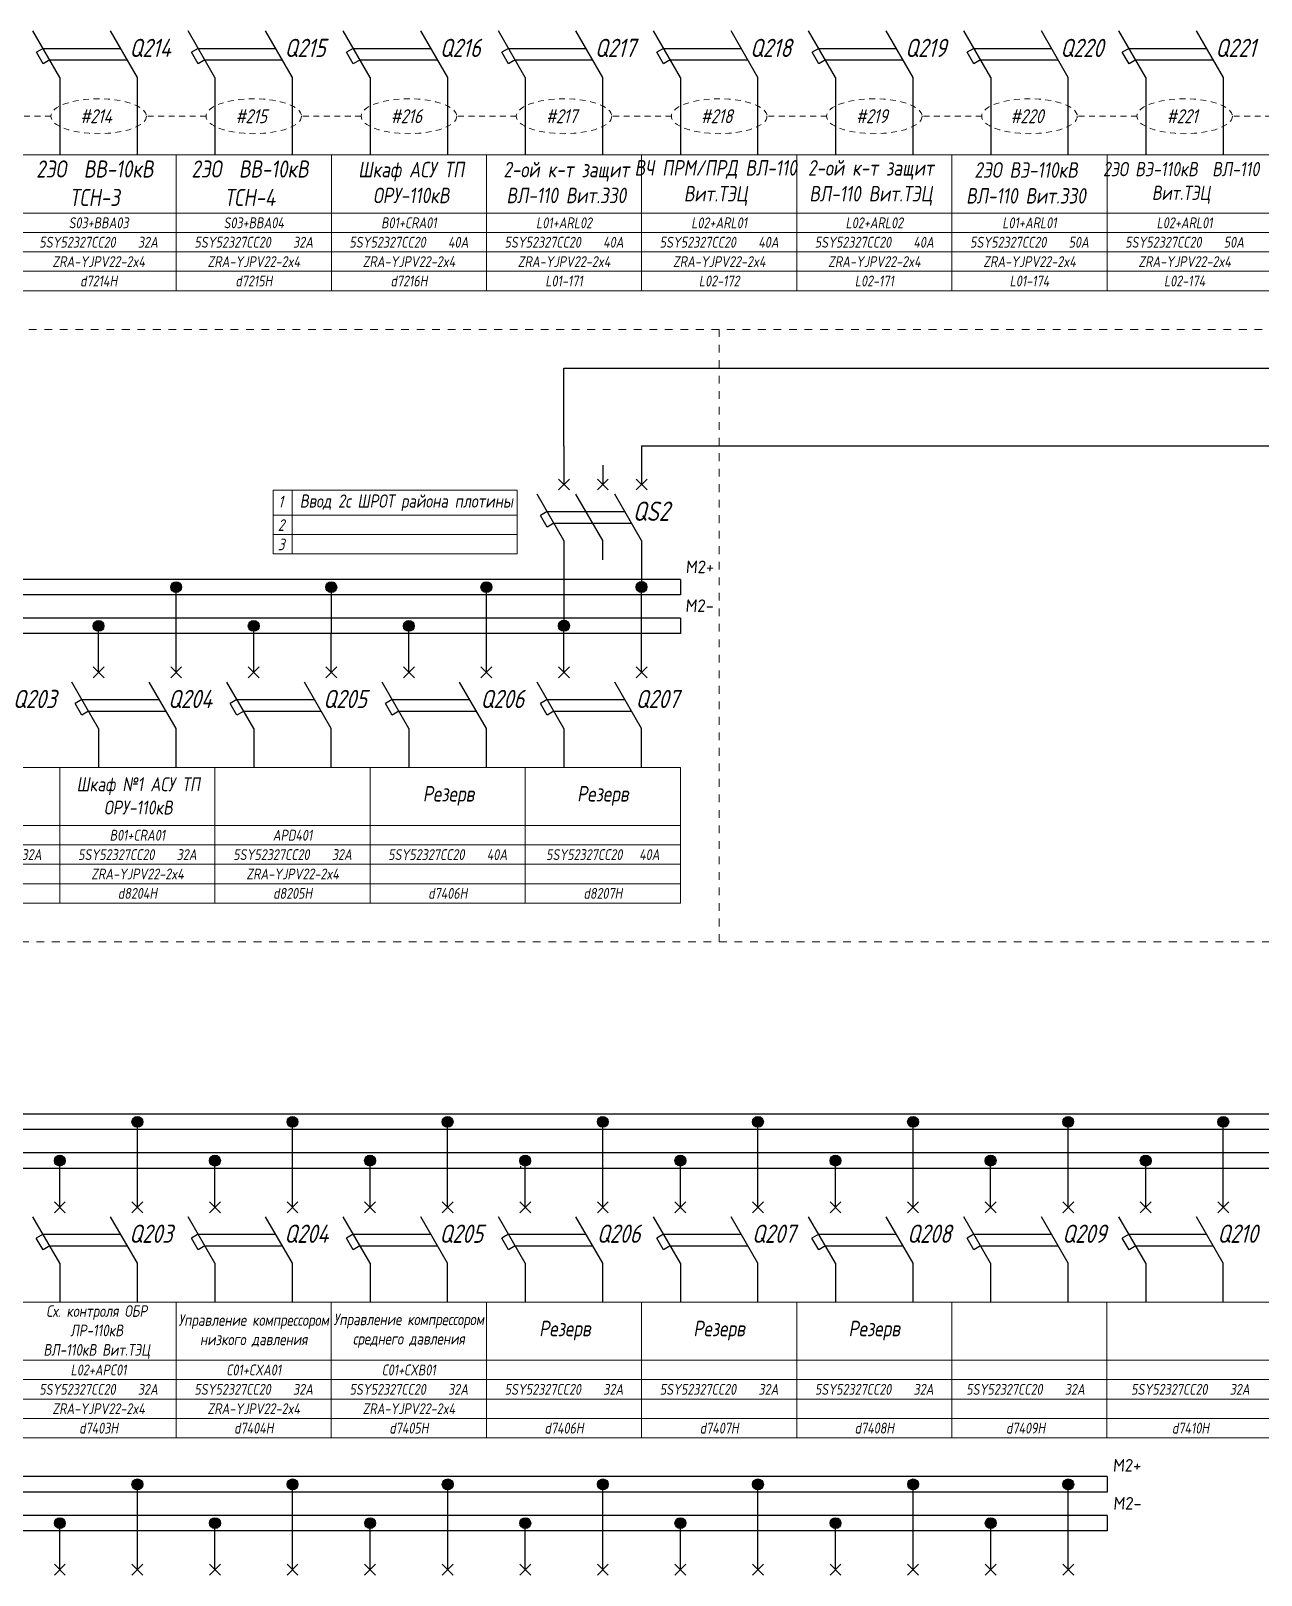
# Model space of a CAD drawing. Header units: millimetres. Extents: x 2704 to 4357, y 2919 to 4427.
# Drawn here: x 3576.4 to 3735, y 3116.5 to 3315.6 of the extents above; entities that cross this region are included whole.
import ezdxf
from ezdxf.enums import TextEntityAlignment as Align

# ---------------------------------------------------------------- set-up
doc = ezdxf.new("R2010")
doc.units = ezdxf.units.MM
doc.linetypes.add('JIS_02_0.7', pattern=[1.35, 0.75, -0.6])
doc.linetypes.add('JIS_02_1.0', pattern=[2, 1, -1])
doc.styles.add('eskdw', font='', dxfattribs={"oblique": 10})
doc.styles.get("Standard").update_dxf_attribs({"font": '', "oblique": 10, "height": 2.5})
doc.styles.add('Гост', font='', dxfattribs={"oblique": 10, "height": 1.4})
doc.styles.add('Шины', font='', dxfattribs={"oblique": 5, "height": 1.2})
doc.styles.get('eskdw').set_extended_font_data('GOST type A')
doc.styles.get('Standard').set_extended_font_data('GOST type A')
doc.styles.get('Гост').set_extended_font_data('GOST type A')
doc.styles.get('Шины').set_extended_font_data('GOST type B')

msp = doc.modelspace()

# ---------------------------------------------------------------- hatches: boundary and pattern name
for points in [[(3595.8, 3243.9, 1), (3594.4, 3243.9, 1)], [(3595.8, 3243.9, 1), (3594.4, 3243.9, 1)], [(3615.8, 3243.9, 1), (3614.4, 3243.9, 1)], [(3635.8, 3243.9, 1), (3634.4, 3243.9, 1)], [(3635.8, 3243.9, 1), (3634.4, 3243.9, 1)], [(3655.8, 3243.93, 1), (3654.4, 3243.93, 1)], [(3655.8, 3243.93, 1), (3654.4, 3243.93, 1)], [(3655.8, 3243.9, 1), (3654.4, 3243.9, 1)], [(3585.8, 3238.9, 1), (3584.4, 3238.9, 1)], [(3585.8, 3238.9, 1), (3584.4, 3238.9, 1)], [(3605.8, 3238.9, 1), (3604.4, 3238.9, 1)], [(3605.8, 3238.9, 1), (3604.4, 3238.9, 1)], [(3625.8, 3238.9, 1), (3624.4, 3238.9, 1)], [(3625.8, 3238.9, 1), (3624.4, 3238.9, 1)], [(3645.8, 3238.93, 1), (3644.4, 3238.93, 1)], [(3645.8, 3238.93, 1), (3644.4, 3238.93, 1)], [(3645.8, 3238.93, 1), (3644.4, 3238.93, 1)], [(3645.8, 3238.93, 1), (3644.4, 3238.93, 1)], [(3645.8, 3238.9, 1), (3644.4, 3238.9, 1)], [(3590.8, 3174.95, 1), (3589.4, 3174.95, 1)], [(3590.8, 3174.95, 1), (3589.4, 3174.95, 1)], [(3610.8, 3174.95, 1), (3609.4, 3174.95, 1)], [(3610.8, 3174.95, 1), (3609.4, 3174.95, 1)], [(3630.8, 3174.95, 1), (3629.4, 3174.95, 1)], [(3650.8, 3174.95, 1), (3649.4, 3174.95, 1)], [(3650.8, 3174.95, 1), (3649.4, 3174.95, 1)], [(3670.8, 3174.95, 1), (3669.4, 3174.95, 1)], [(3690.8, 3174.95, 1), (3689.4, 3174.95, 1)], [(3710.8, 3174.95, 1), (3709.4, 3174.95, 1)], [(3730.8, 3174.95, 1), (3729.4, 3174.95, 1)], [(3580.8, 3169.95, 1), (3579.4, 3169.95, 1)], [(3580.8, 3169.95, 1), (3579.4, 3169.95, 1)], [(3600.8, 3169.95, 1), (3599.4, 3169.95, 1)], [(3600.8, 3169.95, 1), (3599.4, 3169.95, 1)], [(3620.8, 3169.95, 1), (3619.4, 3169.95, 1)], [(3620.8, 3169.95, 1), (3619.4, 3169.95, 1)], [(3640.8, 3169.95, 1), (3639.4, 3169.95, 1)], [(3640.8, 3169.95, 1), (3639.4, 3169.95, 1)], [(3660.8, 3169.95, 1), (3659.4, 3169.95, 1)], [(3680.8, 3169.95, 1), (3679.4, 3169.95, 1)], [(3700.8, 3169.95, 1), (3699.4, 3169.95, 1)], [(3700.8, 3169.95, 1), (3699.4, 3169.95, 1)], [(3720.8, 3169.95, 1), (3719.4, 3169.95, 1)], [(3720.8, 3169.95, 1), (3719.4, 3169.95, 1)], [(3590.81, 3128.21, 1), (3589.41, 3128.21, 1)], [(3610.81, 3128.21, 1), (3609.41, 3128.21, 1)], [(3630.81, 3128.21, 1), (3629.41, 3128.21, 1)], [(3650.81, 3128.21, 1), (3649.41, 3128.21, 1)], [(3670.81, 3128.21, 1), (3669.41, 3128.21, 1)], [(3690.81, 3128.21, 1), (3689.41, 3128.21, 1)], [(3710.81, 3128.21, 1), (3709.41, 3128.21, 1)], [(3580.81, 3123.21, 1), (3579.41, 3123.21, 1)], [(3580.81, 3123.21, 1), (3579.41, 3123.21, 1)], [(3600.81, 3123.21, 1), (3599.41, 3123.21, 1)], [(3600.81, 3123.21, 1), (3599.41, 3123.21, 1)], [(3620.81, 3123.21, 1), (3619.41, 3123.21, 1)], [(3640.81, 3123.21, 1), (3639.41, 3123.21, 1)], [(3660.81, 3123.21, 1), (3659.41, 3123.21, 1)], [(3680.81, 3123.21, 1), (3679.41, 3123.21, 1)], [(3700.81, 3123.21, 1), (3699.41, 3123.21, 1)]]:
    msp.add_hatch(color=256).paths.add_polyline_path(points)

# ---------------------------------------------------------------- linework, layer by layer
for p, q in [((3580.11, 3309.62), (3576.64, 3315.62)), ((3590.11, 3309.62), (3586.64, 3315.62)), ((3600.11, 3309.62), (3596.64, 3315.62)), ((3610.11, 3309.62), (3606.64, 3315.62)), ((3620.11, 3309.62), (3616.64, 3315.62)), ((3630.11, 3309.62), (3626.64, 3315.62)), ((3640.11, 3309.62), (3636.64, 3315.62)), ((3650.11, 3309.62), (3646.64, 3315.62)), ((3660.11, 3309.62), (3656.64, 3315.62)), ((3670.11, 3309.62), (3666.64, 3315.62)), ((3680.11, 3309.62), (3676.64, 3315.62)), ((3690.11, 3309.62), (3686.64, 3315.62)), ((3700.11, 3309.62), (3696.64, 3315.62)), ((3710.11, 3309.62), (3706.64, 3315.62)), ((3720.11, 3309.62), (3716.64, 3315.62)), ((3730.11, 3309.62), (3726.64, 3315.62)), ((3577.94, 3313.37), (3577.08, 3312.87)), ((3577.94, 3313.37), (3587.94, 3313.37)), ((3587.51, 3314.12), (3587.51, 3314.12)), ((3597.94, 3313.37), (3597.08, 3312.87)), ((3597.94, 3313.37), (3607.94, 3313.37)), ((3607.51, 3314.12), (3607.51, 3314.12)), ((3617.94, 3313.37), (3617.08, 3312.87)), ((3617.94, 3313.37), (3627.94, 3313.37)), ((3627.51, 3314.12), (3627.51, 3314.12)), ((3637.94, 3313.37), (3637.08, 3312.87)), ((3637.94, 3313.37), (3647.94, 3313.37)), ((3647.51, 3314.12), (3647.51, 3314.12)), ((3657.94, 3313.37), (3657.08, 3312.87)), ((3657.94, 3313.37), (3667.94, 3313.37)), ((3667.51, 3314.12), (3667.51, 3314.12)), ((3677.94, 3313.37), (3677.08, 3312.87)), ((3677.94, 3313.37), (3687.94, 3313.37)), ((3687.51, 3314.12), (3687.51, 3314.12)), ((3697.94, 3313.37), (3697.08, 3312.87)), ((3697.94, 3313.37), (3707.94, 3313.37)), ((3707.51, 3314.12), (3707.51, 3314.12)), ((3717.94, 3313.37), (3717.08, 3312.87)), ((3717.94, 3313.37), (3727.94, 3313.37)), ((3727.51, 3314.12), (3727.51, 3314.12)), ((3577.94, 3311.37), (3577.08, 3312.87)), ((3578.81, 3311.87), (3577.94, 3311.37)), ((3578.81, 3311.87), (3588.81, 3311.87)), ((3597.94, 3311.37), (3597.08, 3312.87)), ((3598.81, 3311.87), (3597.94, 3311.37)), ((3598.81, 3311.87), (3608.81, 3311.87)), ((3617.94, 3311.37), (3617.08, 3312.87)), ((3618.81, 3311.87), (3617.94, 3311.37)), ((3618.81, 3311.87), (3628.81, 3311.87)), ((3637.94, 3311.37), (3637.08, 3312.87)), ((3638.81, 3311.87), (3637.94, 3311.37)), ((3638.81, 3311.87), (3648.81, 3311.87)), ((3657.94, 3311.37), (3657.08, 3312.87)), ((3658.81, 3311.87), (3657.94, 3311.37)), ((3658.81, 3311.87), (3668.81, 3311.87)), ((3677.94, 3311.37), (3677.08, 3312.87)), ((3678.81, 3311.87), (3677.94, 3311.37)), ((3678.81, 3311.87), (3688.81, 3311.87)), ((3697.94, 3311.37), (3697.08, 3312.87)), ((3698.81, 3311.87), (3697.94, 3311.37)), ((3698.81, 3311.87), (3708.81, 3311.87)), ((3717.94, 3311.37), (3717.08, 3312.87)), ((3718.81, 3311.87), (3717.94, 3311.37)), ((3718.81, 3311.87), (3728.81, 3311.87)), ((3580.11, 3309.62), (3580.11, 3304.62)), ((3590.11, 3304.62), (3590.11, 3309.62)), ((3600.11, 3309.62), (3600.11, 3304.62)), ((3610.11, 3304.62), (3610.11, 3309.62)), ((3620.11, 3309.62), (3620.11, 3304.62)), ((3630.11, 3304.62), (3630.11, 3309.62)), ((3640.11, 3309.62), (3640.11, 3304.62)), ((3650.11, 3304.62), (3650.11, 3309.62)), ((3660.11, 3309.62), (3660.11, 3304.62)), ((3670.11, 3304.62), (3670.11, 3309.62)), ((3680.11, 3309.62), (3680.11, 3304.62)), ((3690.11, 3304.62), (3690.11, 3309.62)), ((3700.11, 3309.62), (3700.11, 3304.62)), ((3710.11, 3304.62), (3710.11, 3309.62)), ((3720.11, 3309.62), (3720.11, 3304.62)), ((3730.11, 3304.62), (3730.11, 3309.62)), ((3580.11, 3304.62), (3580.11, 3299.62)), ((3590.11, 3299.62), (3590.11, 3304.62)), ((3600.11, 3304.62), (3600.11, 3299.62)), ((3610.11, 3299.62), (3610.11, 3304.62)), ((3620.11, 3304.62), (3620.11, 3299.62)), ((3630.11, 3299.62), (3630.11, 3304.62)), ((3640.11, 3304.62), (3640.11, 3299.62)), ((3650.11, 3299.62), (3650.11, 3304.62)), ((3660.11, 3304.62), (3660.11, 3299.62)), ((3670.11, 3299.62), (3670.11, 3304.62)), ((3680.11, 3304.62), (3680.11, 3299.62)), ((3690.11, 3299.62), (3690.11, 3304.62)), ((3700.11, 3304.62), (3700.11, 3299.62)), ((3710.11, 3299.62), (3710.11, 3304.62)), ((3720.11, 3304.62), (3720.11, 3299.62)), ((3730.11, 3299.62), (3730.11, 3304.62)), ((3645.1, 3262.13), (3645.1, 3272.13)), ((3645.1, 3272.13), (3780.11, 3272.13)), ((3645.1, 3262.13), (3645.1, 3257.15)), ((3655.1, 3262.13), (3655.1, 3257.13)), ((3655.1, 3262.13), (3790.11, 3262.13)), ((3650.1, 3259.63), (3650.1, 3257.13)), ((3644.4, 3256.43), (3645.81, 3257.84)), ((3645.81, 3256.43), (3644.4, 3257.84)), ((3649.4, 3256.43), (3650.81, 3257.84)), ((3650.81, 3256.43), (3649.4, 3257.84)), ((3654.4, 3256.43), (3655.81, 3257.84)), ((3655.81, 3256.43), (3654.4, 3257.84)), ((3645.1, 3249.9), (3641.64, 3255.9)), ((3650.1, 3249.9), (3646.64, 3255.9)), ((3655.1, 3249.9), (3651.64, 3255.9)), ((3642.94, 3253.65), (3642.07, 3253.15)), ((3642.51, 3254.4), (3642.51, 3254.4)), ((3642.51, 3254.4), (3642.51, 3254.4)), ((3642.94, 3253.65), (3652.94, 3253.65)), ((3652.51, 3254.4), (3652.51, 3254.4)), ((3642.94, 3251.65), (3642.07, 3253.15)), ((3643.81, 3252.15), (3642.94, 3251.65)), ((3643.81, 3252.15), (3653.81, 3252.15)), ((3645.1, 3249.9), (3645.1, 3238.9)), ((3650.1, 3247.4), (3650.1, 3249.9)), ((3655.1, 3249.9), (3655.1, 3243.9)), ((3660.1, 3244.9), (3475.11, 3244.9)), ((3595.11, 3237.9), (3595.11, 3243.9)), ((3595.11, 3237.9), (3595.11, 3243.9)), ((3595.11, 3237.9), (3595.11, 3243.9)), ((3615.11, 3237.9), (3615.11, 3243.9)), ((3615.11, 3237.9), (3615.11, 3243.9)), ((3615.11, 3237.9), (3615.11, 3243.9)), ((3635.1, 3237.9), (3635.1, 3243.9)), ((3635.1, 3237.9), (3635.1, 3243.9)), ((3635.1, 3237.9), (3635.1, 3243.9)), ((3655.1, 3237.93), (3655.1, 3243.93)), ((3655.1, 3237.93), (3655.1, 3243.93)), ((3655.1, 3237.9), (3655.1, 3243.9)), ((3655.1, 3237.9), (3655.1, 3243.9)), ((3655.1, 3237.9), (3655.1, 3243.9)), ((3655.1, 3237.9), (3655.1, 3243.9)), ((3660.1, 3244.9), (3660.1, 3242.9)), ((3660.1, 3242.9), (3475.11, 3242.9)), ((3660.1, 3239.9), (3475.11, 3239.9)), ((3660.1, 3239.9), (3660.1, 3237.9)), ((3660.1, 3237.9), (3475.11, 3237.9)), ((3585.1, 3237.9), (3585.1, 3238.9)), ((3585.1, 3237.9), (3585.1, 3238.9)), ((3585.1, 3232.9), (3585.1, 3237.9)), ((3595.1, 3232.9), (3595.1, 3237.9)), ((3595.1, 3232.9), (3595.1, 3237.9)), ((3605.1, 3237.9), (3605.1, 3238.9)), ((3605.1, 3237.9), (3605.1, 3238.9)), ((3605.1, 3232.9), (3605.1, 3237.9)), ((3615.1, 3232.9), (3615.1, 3237.9)), ((3615.1, 3232.9), (3615.1, 3237.9)), ((3625.1, 3237.9), (3625.1, 3238.9)), ((3625.1, 3237.9), (3625.1, 3238.9)), ((3625.1, 3232.9), (3625.1, 3237.9)), ((3635.1, 3232.9), (3635.1, 3237.9)), ((3635.1, 3232.9), (3635.1, 3237.9)), ((3645.1, 3237.9), (3645.1, 3238.9)), ((3645.1, 3237.9), (3645.1, 3238.9)), ((3645.1, 3232.9), (3645.1, 3237.9)), ((3655.1, 3232.9), (3655.1, 3237.9)), ((3655.1, 3232.9), (3655.1, 3237.9)), ((3655.1, 3232.9), (3655.1, 3237.9)), ((3655.1, 3232.9), (3655.1, 3237.9)), ((3584.4, 3232.19), (3585.81, 3233.61)), ((3585.81, 3232.19), (3584.4, 3233.61)), ((3594.4, 3232.19), (3595.81, 3233.61)), ((3595.81, 3232.19), (3594.4, 3233.61)), ((3604.4, 3232.19), (3605.81, 3233.61)), ((3605.81, 3232.19), (3604.4, 3233.61)), ((3614.4, 3232.19), (3615.81, 3233.61)), ((3615.81, 3232.19), (3614.4, 3233.61)), ((3624.4, 3232.19), (3625.81, 3233.61)), ((3625.81, 3232.19), (3624.4, 3233.61)), ((3634.4, 3232.19), (3635.81, 3233.61)), ((3635.81, 3232.19), (3634.4, 3233.61)), ((3644.4, 3232.19), (3645.81, 3233.61)), ((3645.81, 3232.19), (3644.4, 3233.61)), ((3654.4, 3232.19), (3655.81, 3233.61)), ((3655.81, 3232.19), (3654.4, 3233.61)), ((3654.4, 3232.19), (3655.81, 3233.61)), ((3655.81, 3232.19), (3654.4, 3233.61)), ((3585.1, 3225.66), (3581.64, 3231.66)), ((3595.1, 3225.66), (3591.64, 3231.66)), ((3605.1, 3225.66), (3601.64, 3231.66)), ((3615.1, 3225.66), (3611.64, 3231.66)), ((3625.1, 3225.66), (3621.64, 3231.66)), ((3635.1, 3225.66), (3631.64, 3231.66)), ((3645.1, 3225.66), (3641.64, 3231.66)), ((3655.1, 3225.66), (3651.64, 3231.66)), ((3655.1, 3225.66), (3651.64, 3231.66)), ((3592.51, 3230.16), (3592.51, 3230.16)), ((3612.51, 3230.16), (3612.51, 3230.16)), ((3632.51, 3230.16), (3632.51, 3230.16)), ((3652.51, 3230.16), (3652.51, 3230.16)), ((3652.51, 3230.16), (3652.51, 3230.16)), ((3582.94, 3229.41), (3582.07, 3228.91)), ((3582.94, 3227.41), (3582.07, 3228.91)), ((3582.94, 3229.41), (3592.94, 3229.41)), ((3583.81, 3227.91), (3582.94, 3227.41)), ((3583.81, 3227.91), (3593.81, 3227.91)), ((3602.94, 3229.41), (3602.07, 3228.91)), ((3602.94, 3227.41), (3602.07, 3228.91)), ((3602.94, 3229.41), (3612.94, 3229.41)), ((3603.81, 3227.91), (3602.94, 3227.41)), ((3603.81, 3227.91), (3613.81, 3227.91)), ((3622.94, 3229.41), (3622.07, 3228.91)), ((3622.94, 3227.41), (3622.07, 3228.91)), ((3622.94, 3229.41), (3632.94, 3229.41)), ((3623.81, 3227.91), (3622.94, 3227.41)), ((3623.81, 3227.91), (3633.81, 3227.91)), ((3642.94, 3229.41), (3642.07, 3228.91)), ((3642.94, 3227.41), (3642.07, 3228.91)), ((3642.94, 3229.41), (3652.94, 3229.41)), ((3643.81, 3227.91), (3642.94, 3227.41)), ((3643.81, 3227.91), (3653.81, 3227.91)), ((3585.1, 3225.66), (3585.1, 3220.66)), ((3595.1, 3220.66), (3595.1, 3225.66)), ((3605.1, 3225.66), (3605.1, 3220.66)), ((3615.1, 3220.66), (3615.1, 3225.66)), ((3625.1, 3225.66), (3625.1, 3220.66)), ((3635.1, 3220.66), (3635.1, 3225.66)), ((3645.1, 3225.66), (3645.1, 3220.66)), ((3655.1, 3220.66), (3655.1, 3225.66)), ((3655.1, 3220.66), (3655.1, 3225.66)), ((3855.1, 3175.95), (3475.11, 3175.95)), ((3855.1, 3173.95), (3475.11, 3173.95)), ((3590.1, 3168.95), (3590.1, 3174.95)), ((3590.1, 3168.95), (3590.1, 3174.95)), ((3590.1, 3168.95), (3590.1, 3174.95)), ((3610.1, 3168.95), (3610.1, 3174.95)), ((3610.1, 3168.95), (3610.1, 3174.95)), ((3610.1, 3168.95), (3610.1, 3174.95)), ((3630.1, 3168.95), (3630.1, 3174.95)), ((3630.1, 3168.95), (3630.1, 3174.95)), ((3630.1, 3168.95), (3630.1, 3174.95)), ((3650.1, 3168.95), (3650.1, 3174.95)), ((3650.1, 3168.95), (3650.1, 3174.95)), ((3650.1, 3168.95), (3650.1, 3174.95)), ((3670.1, 3168.95), (3670.1, 3174.95)), ((3670.1, 3168.95), (3670.1, 3174.95)), ((3670.1, 3168.95), (3670.1, 3174.95)), ((3670.1, 3168.95), (3670.1, 3174.95)), ((3690.1, 3168.95), (3690.1, 3174.95)), ((3690.1, 3168.95), (3690.1, 3174.95)), ((3690.1, 3168.95), (3690.1, 3174.95)), ((3710.1, 3168.95), (3710.1, 3174.95)), ((3710.1, 3168.95), (3710.1, 3174.95)), ((3710.1, 3168.95), (3710.1, 3174.95)), ((3730.1, 3168.95), (3730.1, 3174.95)), ((3730.1, 3168.95), (3730.1, 3174.95)), ((3730.1, 3168.95), (3730.1, 3174.95)), ((3855.1, 3170.95), (3475.11, 3170.95)), ((3580.1, 3163.95), (3580.1, 3169.95)), ((3580.1, 3168.95), (3580.1, 3169.95)), ((3580.1, 3168.95), (3580.1, 3169.95)), ((3600.1, 3168.95), (3600.1, 3169.95)), ((3600.1, 3168.95), (3600.1, 3169.95)), ((3620.1, 3168.95), (3620.1, 3169.95)), ((3620.1, 3168.95), (3620.1, 3169.95)), ((3640.1, 3168.95), (3640.1, 3169.95)), ((3640.1, 3168.95), (3640.1, 3169.95)), ((3660.1, 3168.95), (3660.1, 3169.95)), ((3660.1, 3168.95), (3660.1, 3169.95)), ((3680.1, 3168.95), (3680.1, 3169.95)), ((3680.1, 3168.95), (3680.1, 3169.95)), ((3700.1, 3163.95), (3700.1, 3169.95)), ((3720.1, 3163.95), (3720.1, 3169.95)), ((3855.1, 3168.95), (3475.11, 3168.95)), ((3590.1, 3163.95), (3590.1, 3168.95)), ((3590.1, 3163.95), (3590.1, 3168.95)), ((3600.1, 3163.95), (3600.1, 3168.95)), ((3610.1, 3163.95), (3610.1, 3168.95)), ((3610.1, 3163.95), (3610.1, 3168.95)), ((3620.1, 3163.95), (3620.1, 3168.95)), ((3630.1, 3163.95), (3630.1, 3168.95)), ((3630.1, 3163.95), (3630.1, 3168.95)), ((3639.52, 3168.95), (3639.52, 3169.25)), ((3640.1, 3163.95), (3640.1, 3168.95)), ((3650.1, 3163.95), (3650.1, 3168.95)), ((3650.1, 3163.95), (3650.1, 3168.95)), ((3660.1, 3163.95), (3660.1, 3168.95)), ((3670.1, 3163.95), (3670.1, 3168.95)), ((3670.1, 3163.95), (3670.1, 3168.95)), ((3670.1, 3163.95), (3670.1, 3168.95)), ((3670.1, 3163.95), (3670.1, 3168.95)), ((3680.1, 3163.95), (3680.1, 3168.95)), ((3680.1, 3163.95), (3680.1, 3168.95)), ((3690.1, 3163.95), (3690.1, 3168.95)), ((3690.1, 3163.95), (3690.1, 3168.95)), ((3710.1, 3163.95), (3710.1, 3168.95)), ((3710.1, 3163.95), (3710.1, 3168.95)), ((3730.1, 3163.95), (3730.1, 3168.95)), ((3730.1, 3163.95), (3730.1, 3168.95)), ((3579.4, 3163.24), (3580.81, 3164.66)), ((3580.81, 3163.24), (3579.4, 3164.66)), ((3589.4, 3163.24), (3590.81, 3164.66)), ((3590.81, 3163.24), (3589.4, 3164.66)), ((3599.4, 3163.24), (3600.81, 3164.66)), ((3600.81, 3163.24), (3599.4, 3164.66)), ((3609.4, 3163.24), (3610.81, 3164.66)), ((3610.81, 3163.24), (3609.4, 3164.66)), ((3619.4, 3163.24), (3620.81, 3164.66)), ((3620.81, 3163.24), (3619.4, 3164.66)), ((3629.4, 3163.24), (3630.81, 3164.66)), ((3630.81, 3163.24), (3629.4, 3164.66)), ((3639.4, 3163.24), (3640.81, 3164.66)), ((3640.81, 3163.24), (3639.4, 3164.66)), ((3649.4, 3163.24), (3650.81, 3164.66)), ((3650.81, 3163.24), (3649.4, 3164.66)), ((3659.4, 3163.24), (3660.81, 3164.66)), ((3660.81, 3163.24), (3659.4, 3164.66)), ((3669.4, 3163.24), (3670.81, 3164.66)), ((3670.81, 3163.24), (3669.4, 3164.66)), ((3669.4, 3163.24), (3670.81, 3164.66)), ((3670.81, 3163.24), (3669.4, 3164.66)), ((3679.4, 3163.24), (3680.81, 3164.66)), ((3680.81, 3163.24), (3679.4, 3164.66)), ((3679.4, 3163.24), (3680.81, 3164.66)), ((3680.81, 3163.24), (3679.4, 3164.66)), ((3689.4, 3163.24), (3690.81, 3164.66)), ((3690.81, 3163.24), (3689.4, 3164.66)), ((3699.4, 3163.24), (3700.81, 3164.66)), ((3700.81, 3163.24), (3699.4, 3164.66)), ((3709.4, 3163.24), (3710.81, 3164.66)), ((3710.81, 3163.24), (3709.4, 3164.66)), ((3719.4, 3163.24), (3720.81, 3164.66)), ((3720.81, 3163.24), (3719.4, 3164.66)), ((3729.4, 3163.24), (3730.81, 3164.66)), ((3730.81, 3163.24), (3729.4, 3164.66)), ((3580.1, 3156.71), (3576.64, 3162.71)), ((3590.1, 3156.71), (3586.64, 3162.71)), ((3600.1, 3156.71), (3596.64, 3162.71)), ((3610.1, 3156.71), (3606.64, 3162.71)), ((3620.1, 3156.71), (3616.64, 3162.71)), ((3630.1, 3156.71), (3626.64, 3162.71)), ((3640.1, 3156.71), (3636.64, 3162.71)), ((3650.1, 3156.71), (3646.64, 3162.71)), ((3660.1, 3156.71), (3656.64, 3162.71)), ((3670.1, 3156.71), (3666.64, 3162.71)), ((3670.1, 3156.71), (3666.64, 3162.71)), ((3680.1, 3156.71), (3676.64, 3162.71)), ((3680.1, 3156.71), (3676.64, 3162.71)), ((3690.1, 3156.71), (3686.64, 3162.71)), ((3700.1, 3156.71), (3696.64, 3162.71)), ((3710.1, 3156.71), (3706.64, 3162.71)), ((3720.1, 3156.71), (3716.64, 3162.71)), ((3730.1, 3156.71), (3726.64, 3162.71)), ((3577.94, 3160.46), (3577.07, 3159.96)), ((3577.94, 3158.46), (3577.07, 3159.96)), ((3577.94, 3160.46), (3587.94, 3160.46)), ((3587.51, 3161.21), (3587.51, 3161.21)), ((3597.94, 3160.46), (3597.07, 3159.96)), ((3597.94, 3158.46), (3597.07, 3159.96)), ((3597.94, 3160.46), (3607.94, 3160.46)), ((3607.5, 3161.21), (3607.5, 3161.21)), ((3617.94, 3160.46), (3617.07, 3159.96)), ((3617.94, 3158.46), (3617.07, 3159.96)), ((3617.94, 3160.46), (3627.94, 3160.46)), ((3627.5, 3161.21), (3627.5, 3161.21)), ((3637.94, 3160.46), (3637.07, 3159.96)), ((3637.94, 3158.46), (3637.07, 3159.96)), ((3637.94, 3160.46), (3647.94, 3160.46)), ((3647.5, 3161.21), (3647.5, 3161.21)), ((3657.94, 3160.46), (3657.07, 3159.96)), ((3657.94, 3158.46), (3657.07, 3159.96)), ((3657.94, 3160.46), (3667.94, 3160.46)), ((3667.5, 3161.21), (3667.5, 3161.21)), ((3667.5, 3161.21), (3667.5, 3161.21)), ((3677.94, 3160.46), (3677.07, 3159.96)), ((3677.94, 3160.46), (3677.07, 3159.96)), ((3677.94, 3158.46), (3677.07, 3159.96)), ((3677.94, 3158.46), (3677.07, 3159.96)), ((3677.94, 3160.46), (3687.94, 3160.46)), ((3677.94, 3160.46), (3687.94, 3160.46)), ((3687.5, 3161.21), (3687.5, 3161.21)), ((3697.94, 3160.46), (3697.07, 3159.96)), ((3697.94, 3158.46), (3697.07, 3159.96)), ((3697.94, 3160.46), (3707.94, 3160.46)), ((3707.5, 3161.21), (3707.5, 3161.21)), ((3717.94, 3160.46), (3717.07, 3159.96)), ((3717.94, 3158.46), (3717.07, 3159.96)), ((3717.94, 3160.46), (3727.94, 3160.46)), ((3727.5, 3161.21), (3727.5, 3161.21)), ((3578.81, 3158.96), (3577.94, 3158.46)), ((3578.81, 3158.96), (3588.81, 3158.96)), ((3598.8, 3158.96), (3597.94, 3158.46)), ((3598.8, 3158.96), (3608.8, 3158.96)), ((3618.8, 3158.96), (3617.94, 3158.46)), ((3618.8, 3158.96), (3628.8, 3158.96)), ((3638.8, 3158.96), (3637.94, 3158.46)), ((3638.8, 3158.96), (3648.8, 3158.96)), ((3658.8, 3158.96), (3657.94, 3158.46)), ((3658.8, 3158.96), (3668.8, 3158.96)), ((3678.8, 3158.96), (3677.94, 3158.46)), ((3678.8, 3158.96), (3677.94, 3158.46)), ((3678.8, 3158.96), (3688.8, 3158.96)), ((3678.8, 3158.96), (3688.8, 3158.96)), ((3698.8, 3158.96), (3697.94, 3158.46)), ((3698.8, 3158.96), (3708.8, 3158.96)), ((3718.8, 3158.96), (3717.94, 3158.46)), ((3718.8, 3158.96), (3728.8, 3158.96)), ((3580.1, 3156.71), (3580.1, 3151.71)), ((3590.1, 3151.71), (3590.1, 3156.71)), ((3600.1, 3156.71), (3600.1, 3151.71)), ((3610.1, 3151.71), (3610.1, 3156.71)), ((3620.1, 3156.71), (3620.1, 3151.71)), ((3630.1, 3151.71), (3630.1, 3156.71)), ((3640.1, 3156.71), (3640.1, 3151.71)), ((3650.1, 3151.71), (3650.1, 3156.71)), ((3660.1, 3156.71), (3660.1, 3151.71)), ((3670.1, 3151.71), (3670.1, 3156.71)), ((3670.1, 3151.71), (3670.1, 3156.71)), ((3680.1, 3156.71), (3680.1, 3151.71)), ((3680.1, 3156.71), (3680.1, 3151.71)), ((3690.1, 3151.71), (3690.1, 3156.71)), ((3700.1, 3156.71), (3700.1, 3151.71)), ((3710.1, 3151.71), (3710.1, 3156.71)), ((3720.1, 3156.71), (3720.1, 3151.71)), ((3730.1, 3151.71), (3730.1, 3156.71)), ((3715.11, 3129.21), (3515.11, 3129.21)), ((3590.11, 3122.21), (3590.11, 3128.21)), ((3590.11, 3122.21), (3590.11, 3128.21)), ((3590.11, 3122.21), (3590.11, 3128.21)), ((3610.11, 3122.21), (3610.11, 3128.21)), ((3610.11, 3122.21), (3610.11, 3128.21)), ((3610.11, 3122.21), (3610.11, 3128.21)), ((3630.11, 3122.21), (3630.11, 3128.21)), ((3630.11, 3122.21), (3630.11, 3128.21)), ((3630.11, 3122.21), (3630.11, 3128.21)), ((3650.11, 3122.21), (3650.11, 3128.21)), ((3650.11, 3122.21), (3650.11, 3128.21)), ((3650.11, 3122.21), (3650.11, 3128.21)), ((3670.11, 3122.21), (3670.11, 3128.21)), ((3670.11, 3122.21), (3670.11, 3128.21)), ((3670.11, 3122.21), (3670.11, 3128.21)), ((3690.11, 3122.21), (3690.11, 3128.21)), ((3690.11, 3122.21), (3690.11, 3128.21)), ((3690.11, 3122.21), (3690.11, 3128.21)), ((3710.11, 3122.21), (3710.11, 3128.21)), ((3710.11, 3122.21), (3710.11, 3128.21)), ((3710.11, 3122.21), (3710.11, 3128.21)), ((3715.11, 3129.21), (3715.11, 3127.21)), ((3715.11, 3127.21), (3515.11, 3127.21)), ((3715.11, 3124.21), (3515.11, 3124.21)), ((3715.11, 3124.21), (3715.11, 3122.21)), ((3715.11, 3122.21), (3515.11, 3122.21)), ((3715.11, 3122.21), (3554.52, 3122.21)), ((3580.11, 3117.21), (3580.11, 3123.21)), ((3590.11, 3117.21), (3590.11, 3122.21)), ((3590.11, 3117.21), (3590.11, 3122.21)), ((3600.11, 3117.21), (3600.11, 3123.21)), ((3610.11, 3117.21), (3610.11, 3122.21)), ((3610.11, 3117.21), (3610.11, 3122.21)), ((3620.11, 3122.21), (3620.11, 3123.21)), ((3620.11, 3122.21), (3620.11, 3123.21)), ((3620.11, 3117.21), (3620.11, 3122.21)), ((3630.11, 3117.21), (3630.11, 3122.21)), ((3630.11, 3117.21), (3630.11, 3122.21)), ((3640.11, 3122.21), (3640.11, 3123.21)), ((3640.11, 3122.21), (3640.11, 3123.21)), ((3640.11, 3117.21), (3640.11, 3122.21)), ((3650.11, 3117.21), (3650.11, 3122.21)), ((3650.11, 3117.21), (3650.11, 3122.21)), ((3660.11, 3122.21), (3660.11, 3123.21)), ((3660.11, 3122.21), (3660.11, 3123.21)), ((3660.11, 3117.21), (3660.11, 3122.21)), ((3670.11, 3117.21), (3670.11, 3122.21)), ((3670.11, 3117.21), (3670.11, 3122.21)), ((3680.11, 3122.21), (3680.11, 3123.21)), ((3680.11, 3122.21), (3680.11, 3123.21)), ((3680.11, 3117.21), (3680.11, 3122.21)), ((3690.11, 3117.21), (3690.11, 3122.21)), ((3690.11, 3117.21), (3690.11, 3122.21)), ((3700.11, 3122.21), (3700.11, 3123.21)), ((3700.11, 3122.21), (3700.11, 3123.21)), ((3700.11, 3117.21), (3700.11, 3122.21)), ((3710.11, 3117.21), (3710.11, 3122.21)), ((3710.11, 3117.21), (3710.11, 3122.21)), ((3579.4, 3116.51), (3580.81, 3117.92)), ((3580.81, 3116.51), (3579.4, 3117.92)), ((3589.4, 3116.51), (3590.81, 3117.92)), ((3590.81, 3116.51), (3589.4, 3117.92)), ((3599.4, 3116.51), (3600.81, 3117.92)), ((3600.81, 3116.51), (3599.4, 3117.92)), ((3609.4, 3116.51), (3610.81, 3117.92)), ((3610.81, 3116.51), (3609.4, 3117.92)), ((3619.4, 3116.51), (3620.81, 3117.92)), ((3620.81, 3116.51), (3619.4, 3117.92)), ((3629.4, 3116.51), (3630.81, 3117.92)), ((3630.81, 3116.51), (3629.4, 3117.92)), ((3639.4, 3116.51), (3640.81, 3117.92)), ((3640.81, 3116.51), (3639.4, 3117.92)), ((3649.4, 3116.51), (3650.81, 3117.92)), ((3650.81, 3116.51), (3649.4, 3117.92)), ((3659.4, 3116.51), (3660.81, 3117.92)), ((3660.81, 3116.51), (3659.4, 3117.92)), ((3669.4, 3116.51), (3670.81, 3117.92)), ((3670.81, 3116.51), (3669.4, 3117.92)), ((3679.4, 3116.51), (3680.81, 3117.92)), ((3680.81, 3116.51), (3679.4, 3117.92)), ((3689.4, 3116.51), (3690.81, 3117.92)), ((3690.81, 3116.51), (3689.4, 3117.92)), ((3699.4, 3116.51), (3700.81, 3117.92)), ((3700.81, 3116.51), (3699.4, 3117.92)), ((3709.4, 3116.51), (3710.81, 3117.92)), ((3710.81, 3116.51), (3709.4, 3117.92))]:
    msp.add_line(p, q)
at = {"linetype": 'JIS_02_0.7', "lineweight": 13}
for p, q in [((3578.95, 3304.62), (3571.27, 3304.62)), ((3598.95, 3304.62), (3591.27, 3304.62)), ((3618.95, 3304.62), (3611.27, 3304.62)), ((3638.95, 3304.62), (3631.27, 3304.62)), ((3658.95, 3304.62), (3651.27, 3304.62)), ((3678.95, 3304.62), (3671.27, 3304.62)), ((3698.95, 3304.62), (3691.27, 3304.62)), ((3718.95, 3304.62), (3711.27, 3304.62)), ((3738.95, 3304.62), (3731.27, 3304.62))]:
    msp.add_line(p, q, dxfattribs=at)
at = {"lineweight": 9}
for p, q in [((3515.11, 3299.62), (3855.11, 3299.62)), ((3595.11, 3299.62), (3595.11, 3282.12)), ((3615.11, 3299.62), (3615.11, 3282.12)), ((3635.11, 3299.62), (3635.11, 3282.12)), ((3655.11, 3299.62), (3655.11, 3282.12)), ((3675.11, 3299.62), (3675.11, 3282.12)), ((3695.11, 3299.62), (3695.11, 3282.12)), ((3715.11, 3299.62), (3715.11, 3282.12)), ((3515.11, 3292.12), (3855.11, 3292.12)), ((3515.11, 3289.62), (3855.11, 3289.62)), ((3515.11, 3287.12), (3855.11, 3287.12)), ((3515.11, 3284.62), (3855.11, 3284.62)), ((3515.11, 3282.12), (3855.11, 3282.12)), ((3607.62, 3256.38), (3639.07, 3256.38)), ((3607.62, 3256.38), (3607.62, 3248.19)), ((3610.06, 3256.38), (3610.06, 3250.69)), ((3610.06, 3256.38), (3610.06, 3248.19)), ((3639.07, 3256.38), (3639.07, 3248.19)), ((3607.62, 3253.19), (3610.06, 3253.19)), ((3610.06, 3253.19), (3610.74, 3253.19)), ((3610.74, 3253.19), (3639.07, 3253.19)), ((3607.62, 3250.69), (3610.06, 3250.69)), ((3610.06, 3250.69), (3610.74, 3250.69)), ((3610.74, 3250.69), (3639.07, 3250.69)), ((3607.62, 3248.19), (3610.06, 3248.19)), ((3610.06, 3248.19), (3610.74, 3248.19)), ((3610.74, 3248.19), (3639.07, 3248.19)), ((3520.11, 3220.66), (3660.1, 3220.66)), ((3580.1, 3220.66), (3580.1, 3203.16)), ((3580.11, 3220.66), (3580.11, 3203.16)), ((3600.1, 3220.66), (3600.1, 3203.16)), ((3620.1, 3220.66), (3620.1, 3203.16)), ((3640.1, 3220.66), (3640.1, 3203.16)), ((3660.1, 3220.66), (3660.1, 3203.16)), ((3660.1, 3220.66), (3660.1, 3203.16)), ((3520.11, 3213.16), (3660.1, 3213.16)), ((3520.11, 3210.66), (3660.1, 3210.66)), ((3520.11, 3208.16), (3660.1, 3208.16)), ((3520.11, 3205.66), (3660.1, 3205.66)), ((3520.11, 3203.16), (3660.1, 3203.16)), ((3535.1, 3151.71), (3855.1, 3151.71)), ((3595.1, 3151.71), (3595.1, 3134.21)), ((3595.1, 3151.71), (3595.1, 3134.21)), ((3615.1, 3151.71), (3615.1, 3134.21)), ((3635.1, 3151.71), (3635.1, 3134.21)), ((3655.1, 3151.71), (3655.1, 3134.21)), ((3675.1, 3151.71), (3675.1, 3134.21)), ((3675.1, 3151.71), (3675.1, 3134.21)), ((3695.1, 3134.21), (3695.1, 3151.71)), ((3695.1, 3151.71), (3695.1, 3134.21)), ((3695.1, 3151.71), (3695.1, 3134.21)), ((3715.1, 3151.71), (3715.1, 3134.21)), ((3535.1, 3144.21), (3855.1, 3144.21)), ((3535.1, 3141.71), (3855.1, 3141.71)), ((3535.1, 3139.21), (3855.1, 3139.21)), ((3535.1, 3136.71), (3855.1, 3136.71)), ((3535.1, 3134.21), (3855.1, 3134.21))]:
    msp.add_line(p, q, dxfattribs=at)
at = {"linetype": 'JIS_02_1.0', "lineweight": 15}
for p, q in [((3865.11, 3277.12), (3045.32, 3277.12)), ((3665.1, 3198.16), (3665.1, 3277.12)), ((3866.09, 3198.16), (3064.33, 3198.17))]:
    msp.add_line(p, q, dxfattribs=at)
for centre in [(3595.1, 3243.9), (3595.1, 3243.9), (3615.1, 3243.9), (3635.1, 3243.9), (3635.1, 3243.9), (3655.1, 3243.93), (3655.1, 3243.93), (3655.1, 3243.9), (3585.1, 3238.9), (3585.1, 3238.9), (3605.1, 3238.9), (3605.1, 3238.9), (3625.1, 3238.9), (3625.1, 3238.9), (3645.1, 3238.93), (3645.1, 3238.93), (3645.1, 3238.93), (3645.1, 3238.93), (3645.1, 3238.9), (3590.1, 3174.95), (3590.1, 3174.95), (3610.1, 3174.95), (3610.1, 3174.95), (3630.1, 3174.95), (3650.1, 3174.95), (3650.1, 3174.95), (3670.1, 3174.95), (3690.1, 3174.95), (3710.1, 3174.95), (3730.1, 3174.95), (3580.1, 3169.95), (3580.1, 3169.95), (3600.1, 3169.95), (3600.1, 3169.95), (3620.1, 3169.95), (3620.1, 3169.95), (3640.1, 3169.95), (3640.1, 3169.95), (3660.1, 3169.95), (3680.1, 3169.95), (3700.1, 3169.95), (3700.1, 3169.95), (3720.1, 3169.95), (3720.1, 3169.95), (3590.11, 3128.21), (3610.11, 3128.21), (3630.11, 3128.21), (3650.11, 3128.21), (3670.11, 3128.21), (3690.11, 3128.21), (3710.11, 3128.21), (3580.11, 3123.21), (3580.11, 3123.21), (3600.11, 3123.21), (3600.11, 3123.21), (3620.11, 3123.21), (3640.11, 3123.21), (3660.11, 3123.21), (3680.11, 3123.21), (3700.11, 3123.21)]:
    msp.add_circle(centre, 0.7)
at = {"linetype": 'JIS_02_0.7', "lineweight": 13}
for centre in [(3585.11, 3304.62), (3605.11, 3304.62), (3625.11, 3304.62), (3645.11, 3304.62), (3665.11, 3304.62), (3685.11, 3304.62), (3705.11, 3304.62), (3725.11, 3304.62)]:
    msp.add_ellipse(centre, major_axis=(6.16, 0), ratio=0.365853, dxfattribs=at)

# ---------------------------------------------------------------- texts
at = {"style": 'eskdw', "oblique": 15}
for s, height, p in [('Q214', 2.355, (3589.07, 3312.25)), ('Q215', 2.355, (3609.07, 3312.25)), ('Q216', 2.355, (3629.07, 3312.25)), ('Q217', 2.355, (3649.07, 3312.25)), ('Q218', 2.355, (3669.07, 3312.25)), ('Q219', 2.355, (3689.07, 3312.25)), ('Q220', 2.355, (3709.07, 3312.25)), ('Q221', 2.355, (3729.07, 3312.25)), ('QS2', 2.5, (3653.95, 3252.44)), ('Q203', 2.355, (3574.04, 3228.3)), ('Q204', 2.355, (3594.04, 3228.3)), ('Q205', 2.355, (3614.04, 3228.3)), ('Q206', 2.355, (3634.32, 3228.3)), ('Q207', 2.355, (3654.32, 3228.3)), ('Q203', 2.355, (3589.04, 3159.35)), ('Q204', 2.355, (3609.03, 3159.35)), ('Q205', 2.355, (3629.03, 3159.35)), ('Q206', 2.355, (3649.32, 3159.35)), ('Q207', 2.355, (3669.32, 3159.35)), ('Q208', 2.355, (3689.32, 3159.35)), ('Q209', 2.355, (3709.32, 3159.35)), ('Q210', 2.355, (3729.32, 3159.35))]:
    msp.add_text(s, height=height, dxfattribs=at).set_placement(p)
at = {"lineweight": 9, "style": 'eskdw', "oblique": 15}
for s, p in [('#214', (3584.76, 3304.62)), ('#215', (3604.76, 3304.62)), ('#216', (3624.76, 3304.62)), ('#217', (3644.76, 3304.62)), ('#218', (3664.76, 3304.62)), ('#219', (3684.76, 3304.62)), ('#220', (3704.76, 3304.62)), ('#221', (3724.76, 3304.62))]:
    msp.add_text(s, height=1.8, dxfattribs=at).set_placement(p, align=Align.MIDDLE_CENTER)
for s, p in [('1', (3608.26, 3254.18)), ('2', (3608.2, 3251.15)), ('3', (3608.2, 3248.65))]:
    msp.add_text(s, height=1.5, dxfattribs=at).set_placement(p)
at = {"lineweight": 9, "attachment_point": 5, "style": 'Гост'}
for s, insert, char_height, width in [('\\pl-0.99;2ЭО  ВВ-10кВ \\PТСН-3 ', (3585.11, 3295.98), 2.2, 20), ('\\pl-0.99;2ЭО  ВВ-10кВ \\PТСН-4', (3605.11, 3295.98), 2.2, 20), ('Шкаф АСУ ТП \\PОРУ-110кВ\\P', (3625.4, 3296.07), 2, 22.7472), ('2-ой к-т защит \\PВЛ-110 Вит.330\\P', (3645.4, 3296.07), 2, 22.7472), ('\\pl-0.9;ВЧ ПРМ/ПРД ВЛ-110 Вит.ТЭЦ', (3665.11, 3296.02), 2, 21.0165), ('\\pl-0.9;2-ой к-т защит ВЛ-110 Вит.ТЭЦ ', (3685.11, 3296.02), 2, 21.2804), ('\\pl-0.9;2ЭО ВЭ-110кВ ВЛ-110 Вит.330', (3705.11, 3296.02), 2, 20), ('\\pl-0.9;{\\H0.91667x;2ЭО ВЭ-110кВ  ВЛ-110 Вит.ТЭЦ} ', (3725.11, 3296.02), 2, 20), ('{\\fGOST type A|b0|i0|c204|p34;Шкаф \\fGOST type A|b0|i0|c0|p34;№1 \\fGOST type A|b0|i0|c204|p34;АСУ ТП ОРУ\\fGOST type A|b0|i0|c0|p34;-110\\fGOST type A|b0|i0|c204|p34;кВ}', (3590.22, 3216.98), 1.8, 20), ('{\\fGOST 2.304 type A|b0|i0|c204|p34;Резерв}', (3630.22, 3216.98), 2, 20), ('{\\fGOST 2.304 type A|b0|i0|c204|p34;Резерв}', (3650.11, 3216.98), 2, 20), ('\\pl-0.675;Сх. контроля ОБР \\PЛР-110кВ \\PВЛ-110кВ Вит.ТЭЦ', (3585.2, 3147.85), 1.5, 21.5262), ('{\\fGOST 2.304 type A|b0|i0|c204|p34;Резерв}', (3645.22, 3148.03), 2, 20), ('{\\fGOST 2.304 type A|b0|i0|c204|p34;Резерв}', (3665.1, 3148.03), 2, 20), ('{\\fGOST 2.304 type A|b0|i0|c204|p34;Резерв}', (3685.1, 3148.03), 2, 20)]:
    msp.add_mtext(s, dxfattribs=dict(at, insert=insert, char_height=char_height, width=width))
at = {"lineweight": 9, "char_height": 1.4, "width": 20, "attachment_point": 5}
for s, insert in [('{\\fGOST 2.304 type A|b0|i0|c204|p34;S03+BBA03}', (3585.11, 3290.87)), ('{\\fGOST 2.304 type A|b0|i0|c204|p34;S03+BBA04}', (3605.11, 3290.87)), ('{\\fGOST 2.304 type A|b0|i0|c204|p34;B01+CRA01}', (3625.11, 3290.87)), ('{\\fGOST 2.304 type A|b0|i0|c204|p34;L01+ARL02}', (3645.11, 3290.87)), ('{\\fGOST 2.304 type A|b0|i0|c204|p34;L02+ARL01}', (3665.11, 3290.87)), ('{\\fGOST 2.304 type A|b0|i0|c204|p34;L02+ARL02}', (3685.11, 3290.87)), ('{\\fGOST 2.304 type A|b0|i0|c204|p34;L01+ARL01}', (3705.11, 3290.87)), ('{\\fGOST 2.304 type A|b0|i0|c204|p34;L02+ARL01}', (3725.11, 3290.87)), ('{\\fGOST 2.304 type A|b0|i0|c204|p34;5SY52327CC20    32А}', (3585.11, 3288.37)), ('{\\fGOST 2.304 type A|b0|i0|c204|p34;5SY52327CC20    32А}', (3605.11, 3288.37)), ('{\\fGOST 2.304 type A|b0|i0|c204|p34;5SY52327CC20    40А}', (3625.11, 3288.37)), ('{\\fGOST 2.304 type A|b0|i0|c204|p34;5SY52327CC20    40А}', (3645.11, 3288.37)), ('{\\fGOST 2.304 type A|b0|i0|c204|p34;5SY52327CC20    40А}', (3665.11, 3288.37)), ('{\\fGOST 2.304 type A|b0|i0|c204|p34;5SY52327CC20    40А}', (3685.11, 3288.37)), ('{\\fGOST 2.304 type A|b0|i0|c204|p34;5SY52327CC20    50А}', (3705.11, 3288.37)), ('{\\fGOST 2.304 type A|b0|i0|c204|p34;5SY52327CC20    50А}', (3725.11, 3288.37)), ('{\\fGOST 2.304 type A|b0|i0|c204|p34;ZRA-YJPV22-2x4}', (3585.11, 3285.87)), ('{\\fGOST 2.304 type A|b0|i0|c204|p34;ZRA-YJPV22-2x4}', (3605.11, 3285.87)), ('{\\fGOST 2.304 type A|b0|i0|c204|p34;ZRA-YJPV22-2x4}', (3625.11, 3285.87)), ('{\\fGOST 2.304 type A|b0|i0|c204|p34;ZRA-YJPV22-2x4}', (3645.11, 3285.87)), ('{\\fGOST 2.304 type A|b0|i0|c204|p34;ZRA-YJPV22-2x4}', (3665.11, 3285.87)), ('{\\fGOST 2.304 type A|b0|i0|c204|p34;ZRA-YJPV22-2x4}', (3685.11, 3285.87)), ('{\\fGOST 2.304 type A|b0|i0|c204|p34;ZRA-YJPV22-2x4}', (3705.11, 3285.87)), ('{\\fGOST 2.304 type A|b0|i0|c204|p34;ZRA-YJPV22-2x4}', (3725.11, 3285.87)), ('{\\fGOST 2.304 type A|b0|i0|c204|p34;d7214H}', (3585.11, 3283.37)), ('{\\fGOST 2.304 type A|b0|i0|c204|p34;d7215H}', (3605.11, 3283.37)), ('{\\fGOST 2.304 type A|b0|i0|c204|p34;d7216H}', (3625.11, 3283.37)), ('{\\fGOST 2.304 type A|b0|i0|c0|p34;L0\\fGOST 2.304 type A|b0|i0|c204|p34;1\\fGOST 2.304 type A|b0|i0|c0|p34;-1\\fGOST 2.304 type A|b0|i0|c204|p34;71}', (3645.11, 3283.37)), ('{\\fGOST 2.304 type A|b0|i0|c0|p34;L02-1\\fGOST 2.304 type A|b0|i0|c204|p34;72}', (3665.11, 3283.37)), ('{\\fGOST 2.304 type A|b0|i0|c0|p34;L02-1\\fGOST 2.304 type A|b0|i0|c204|p34;71}', (3685.11, 3283.37)), ('{\\fGOST 2.304 type A|b0|i0|c0|p34;L0\\fGOST 2.304 type A|b0|i0|c204|p34;1\\fGOST 2.304 type A|b0|i0|c0|p34;-1\\fGOST 2.304 type A|b0|i0|c204|p34;74}', (3705.11, 3283.37)), ('{\\fGOST 2.304 type A|b0|i0|c0|p34;L02-1\\fGOST 2.304 type A|b0|i0|c204|p34;74}', (3725.11, 3283.37)), ('{\\fGOST 2.304 type A|b0|i0|c0|p34;B\\fGOST 2.304 type A|b0|i0|c204|p34;01+C\\fGOST 2.304 type A|b0|i0|c0|p34;R\\fGOST 2.304 type A|b0|i0|c204|p34;A01}', (3590.11, 3211.91)), ('{\\fGOST 2.304 type A|b0|i0|c0|p34;APD401}', (3610.11, 3211.91)), ('{\\fGOST 2.304 type A|b0|i0|c204|p34;5SY52327CC20    32А}', (3570.11, 3209.41)), ('{\\fGOST 2.304 type A|b0|i0|c204|p34;5SY52327CC20    32А}', (3590.11, 3209.41)), ('{\\fGOST 2.304 type A|b0|i0|c204|p34;5SY52327CC20    32А}', (3610.11, 3209.41)), ('{\\fGOST 2.304 type A|b0|i0|c204|p34;5SY52327CC20    \\fGOST 2.304 type A|b0|i0|c0|p34;40\\fGOST 2.304 type A|b0|i0|c204|p34;А}', (3630.11, 3209.41)), ('{\\fGOST 2.304 type A|b0|i0|c204|p34;5SY52327CC20   \\fGOST 2.304 type A|b0|i0|c0|p34;40\\fGOST 2.304 type A|b0|i0|c204|p34;А}', (3650.11, 3209.41)), ('{\\fGOST 2.304 type A|b0|i0|c204|p34;ZRA-YJPV22-2x4}', (3590.11, 3206.91)), ('{\\fGOST 2.304 type A|b0|i0|c204|p34;ZRA-YJPV22-2x4}', (3610.11, 3206.91)), ('{\\fGOST 2.304 type A|b0|i0|c204|p34;d\\fGOST 2.304 type A|b0|i0|c0|p34;82\\fGOST 2.304 type A|b0|i0|c204|p34;04H}', (3590.11, 3204.41)), ('{\\fGOST 2.304 type A|b0|i0|c204|p34;d\\fGOST 2.304 type A|b0|i0|c0|p34;82\\fGOST 2.304 type A|b0|i0|c204|p34;05H}', (3610.11, 3204.41)), ('{\\fGOST 2.304 type A|b0|i0|c204|p34;d7406H}', (3630.11, 3204.41)), ('{\\fGOST 2.304 type A|b0|i0|c204|p34;d\\fGOST 2.304 type A|b0|i0|c0|p34;82\\fGOST 2.304 type A|b0|i0|c204|p34;07H}', (3650.11, 3204.41)), ('{\\fGOST 2.304 type A|b0|i0|c204|p34;L02+APC01}', (3585.1, 3142.96)), ('{\\fGOST 2.304 type A|b0|i0|c204|p34;C01+CXA01}', (3605.1, 3142.96)), ('{\\fGOST 2.304 type A|b0|i0|c204|p34;С01+СXB01}', (3625.1, 3142.96)), ('{\\fGOST 2.304 type A|b0|i0|c204|p34;5SY52327CC20    32А}', (3585.1, 3140.46)), ('{\\fGOST 2.304 type A|b0|i0|c204|p34;5SY52327CC20    32А}', (3605.1, 3140.46)), ('{\\fGOST 2.304 type A|b0|i0|c204|p34;5SY52327CC20    32А}', (3625.1, 3140.46)), ('{\\fGOST 2.304 type A|b0|i0|c204|p34;5SY52327CC20    32А}', (3645.1, 3140.46)), ('{\\fGOST 2.304 type A|b0|i0|c204|p34;5SY52327CC20    32А}', (3665.1, 3140.46)), ('{\\fGOST 2.304 type A|b0|i0|c204|p34;5SY52327CC20    32А}', (3685.1, 3140.46)), ('{\\fGOST 2.304 type A|b0|i0|c204|p34;5SY52327CC20    32А}', (3704.6, 3140.46)), ('{\\fGOST 2.304 type A|b0|i0|c204|p34;5SY52327CC20    32А}', (3725.86, 3140.46)), ('{\\fGOST 2.304 type A|b0|i0|c204|p34;ZRA-YJPV22-2x4}', (3585.1, 3137.96)), ('{\\fGOST 2.304 type A|b0|i0|c204|p34;ZRA-YJPV22-2x4}', (3605.1, 3137.96)), ('{\\fGOST 2.304 type A|b0|i0|c204|p34;ZRA-YJPV22-2x4}', (3625.1, 3137.96)), ('{\\fGOST 2.304 type A|b0|i0|c204|p34;d7403H}', (3585.1, 3135.46)), ('{\\fGOST 2.304 type A|b0|i0|c204|p34;d7404H}', (3605.1, 3135.46)), ('{\\fGOST 2.304 type A|b0|i0|c204|p34;d7405H}', (3625.1, 3135.46)), ('{\\fGOST 2.304 type A|b0|i0|c204|p34;d7406H}', (3645.1, 3135.46)), ('{\\fGOST 2.304 type A|b0|i0|c204|p34;d7407H}', (3665.1, 3135.46)), ('{\\fGOST 2.304 type A|b0|i0|c204|p34;d7408H}', (3685.1, 3135.46)), ('{\\fGOST 2.304 type A|b0|i0|c204|p34;d7409H}', (3704.6, 3135.46)), ('{\\fGOST 2.304 type A|b0|i0|c204|p34;d7410H}', (3725.86, 3135.46))]:
    msp.add_mtext(s, dxfattribs=dict(at, insert=insert))
at = {"lineweight": 9}
for s, width, insert, char_height, attachment_point, style in [('{\\fGOST type A|b0|i0|c2|p34;Ввод 2с ШРОТ района плотины}', 48.4284, (3624.79, 3254.77), 1.7, 5, 'Гост'), (' {\\H1.0833x;М2+}', 3.866, (3660.76, 3247.32), 1.5, 1, 'Шины'), (' {\\H1.0833x;М2-}', 3.866, (3660.72, 3242.32), 1.5, 1, 'Шины'), (' {\\H1.0833x;М2+}', 3.866, (3715.83, 3131.48), 1.5, 1, 'Шины'), (' {\\H1.0833x;М2-}', 3.866, (3715.88, 3126.58), 1.5, 1, 'Шины')]:
    msp.add_mtext_dynamic_manual_height_columns(s, width=width, gutter_width=6, heights=[0], dxfattribs=dict(at, insert=insert, char_height=char_height, attachment_point=attachment_point, style=style))
at = {"color": 1, "lineweight": 9, "char_height": 1.5, "width": 20, "attachment_point": 5, "style": 'Гост'}
for s, insert in [('{\\C256;Управление компрессором \\Pнизкого давления}', (3605.1, 3148.03)), ('{\\C256;Управление компрессором \\Pсреднего давления}', (3625.1, 3148.03))]:
    msp.add_mtext(s, dxfattribs=dict(at, insert=insert))

doc.saveas('drawing.dxf')
